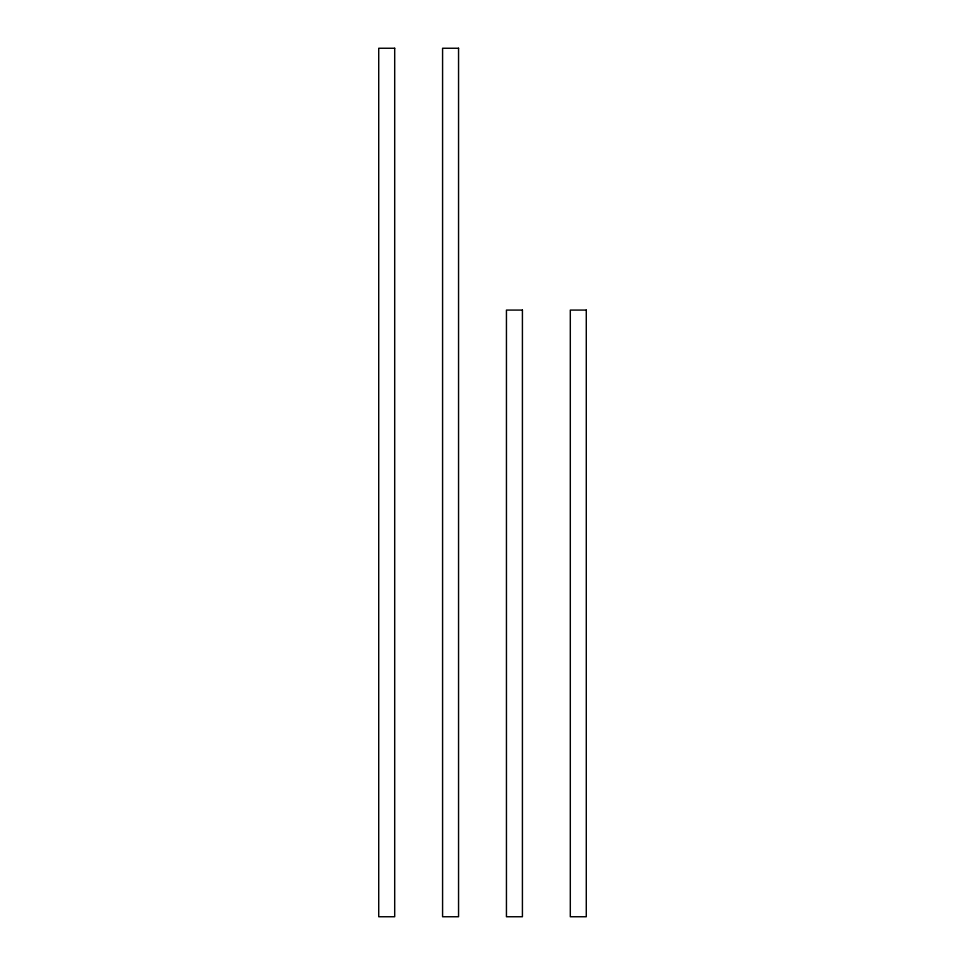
<?xml version="1.0" encoding="UTF-8"?>
<svg xmlns="http://www.w3.org/2000/svg" width="965" height="965" viewBox="0 0 965 965"><rect width="100%" height="100%" fill="white"/><g stroke="black" fill="none" stroke-linecap="round" stroke-linejoin="round"><path stroke-width="1.45" d="M394.697 48.25L378.726 48.25L378.726 916.75L394.697 916.75L394.697 48.25M458.556 48.25L442.585 48.25L442.585 916.75L458.556 916.75L458.556 48.25M522.415 310.079L506.444 310.079L506.444 916.75L522.415 916.75L522.415 310.079M586.274 310.079L570.303 310.079L570.303 916.75L586.274 916.75L586.274 310.079"/></g></svg>
